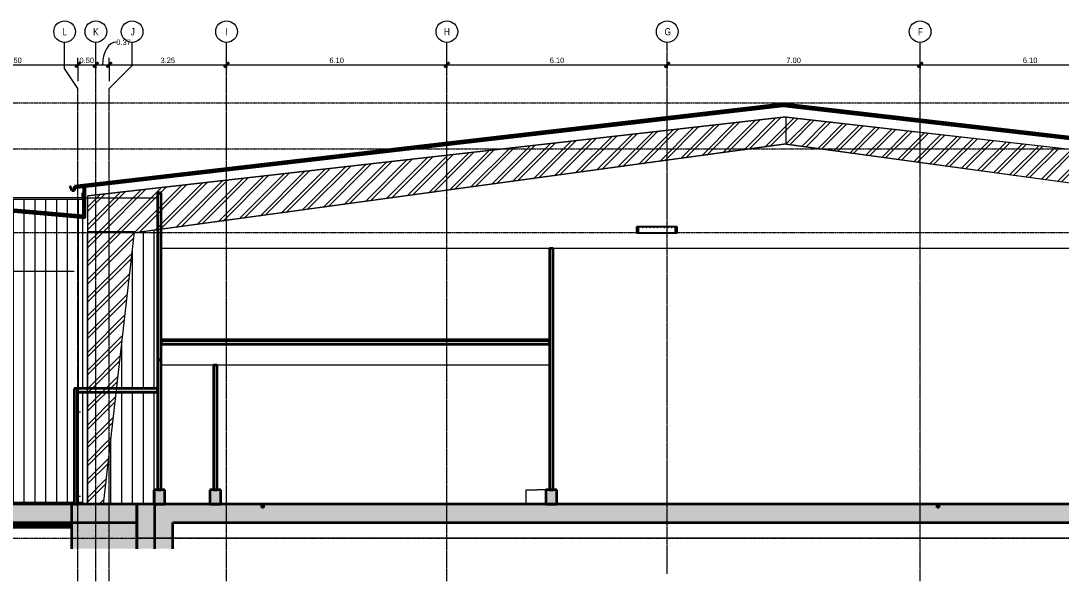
# Model space of a CAD drawing. Header units: centimetres. Extents: x -7221 to 15977, y -285 to 1507.
# Drawn here: x -3849 to -969, y -119 to 1432 of the extents above; entities that cross this region are included whole.
import ezdxf

# ---------------------------------------------------------------- set-up
doc = ezdxf.new("R2010")
doc.units = ezdxf.units.CM
doc.linetypes.add('Centre', pattern=[3.175, 0.635, -0.475, 1.59, -0.475])
doc.linetypes.add('Grid Line', pattern=[2.2225, 1.27, -0.3175, 0.3175, -0.3175])
for name, color, linetype, lineweight in [('A-ANNO-DIMS', 7, 'Continuous', 9), ('A-ANNO-DIMS-100', 7, 'Continuous', 9), ('A-CLNG', 7, 'Continuous', 9), ('A-FLOR', 7, 'Continuous', 9), ('A-FLOR-LEVL', 7, 'Continuous', 9), ('A-FLOR-PATT', 7, 'Continuous', 35), ('A-GENM', 7, 'Continuous', 9), ('A-ROOF', 7, 'Continuous', 9), ('A-ROOF-MCUT', 7, 'Continuous', 35), ('A-ROOF-PATT', 7, 'Continuous', 35), ('A-WALL', 7, 'Continuous', 9), ('A-WALL-PATT', 7, 'Continuous', 35), ('C-BLDG-PADS', 7, 'Continuous', 9), ('C-TOPO', 7, 'Continuous', 9), ('I-WALL', 7, 'Continuous', 9), ('S-BEAM', 7, 'Continuous', 9), ('S-COLS', 7, 'Continuous', 9), ('S-GRID', 7, 'Continuous', 9), ('S-GRID-IDEN', 7, 'Continuous', 9)]:
    doc.layers.add(name, color=color, linetype=linetype, lineweight=lineweight)
doc.styles.add('Century Gothic_1', font='GOTHIC.TTF', dxfattribs={"height": 15})
doc.styles.add('Saira Condensed', font='SairaCondensed-Regular.ttf', dxfattribs={"height": 20})
doc.dimstyles.new('FCA_N_Cotas_E100', dxfattribs={"dimscale": 30.48, "dimtxt": 15.662524, "dimasz": 0.492126, "dimexe": 0.656168, "dimexo": 0.656168, "dimgap": 0.032808, "dimtad": 1, "dimlfac": 0.01, "dimrnd": 0.01, "dimzin": 0, "dimdsep": 46, "dimtxsty": 'Century Gothic_1', "dimblk1": 'OBLIQUE', "dimblk2": 'OBLIQUE', "dimsah": 1, "dimcen": 0.09, "dimdle": 0.656168, "dimadec": 3, "dimazin": 2, "dimtfac": 1, "dimtdec": 4, "dimtix": 1, "dimtmove": 0, "dimatfit": 3, "dimfxl": 1, "dimtvp": 1, "dimtolj": 1, "dimtzin": 0, "dimarcsym": 2})
doc.dimstyles.new('FCA_N_Cotas_E100_1', dxfattribs={"dimscale": 30.48, "dimtxt": 15.662524, "dimasz": 0.492126, "dimexe": 0.656168, "dimexo": 0.656168, "dimgap": 0.032808, "dimtad": 1, "dimlfac": 0.01, "dimrnd": 0.01, "dimzin": 0, "dimdsep": 46, "dimtxsty": 'Century Gothic_1', "dimblk1": 'OBLIQUE', "dimblk2": 'OBLIQUE', "dimsah": 1, "dimcen": 0.09, "dimdle": 0.656168, "dimadec": 3, "dimazin": 2, "dimtfac": 1, "dimtdec": 4, "dimtix": 1, "dimtmove": 1, "dimatfit": 3, "dimfxl": 1, "dimtvp": 1, "dimtolj": 1, "dimtzin": 0, "dimarcsym": 2})
pattern_1 = [(90, (0, 0), (-30, 2e-15), [])]
pattern_2 = [(45, (2408.89, 0), (-25.14472, 25.14472), []), (45, (2408.89, 38.1), (-25.14472, 25.14472), [])]

# ---------------------------------------------------------------- blocks, each defined once
blk = doc.blocks.new('PQ_RVR_ARQ-01_ZZ_ZZ_MO_T_A_rvt-2-Elevación Eje 11')
at = {"layer": 'A-FLOR', "true_color": 0xeaeaea}
blk.add_hatch(color=254, dxfattribs=at).paths.add_polyline_path([(-5462.4, 547), (-4794.3, 547), (-4794.3, 549), (-5869.3, 549), (-5869.3, 547), (-5831, 547)])
at = {"layer": 'A-FLOR-PATT', "lineweight": 9, "true_color": 0xeaeaea}
blk.add_hatch(color=254, dxfattribs=at).paths.add_polyline_path([(-5869.3, 537), (-4794.3, 537), (-4794.3, 547), (-5869.3, 547)])
h = blk.add_hatch(color=254, dxfattribs=at)
h.paths.add_polyline_path([(-5943.1, 404), (-5879.3, 404), (-5879.3, 414), (-5992.5, 414), (-5993.6, 404), (-5943.7, 404)])
h.paths.add_polyline_path([(-6073.1, 404), (-6073.1, 414), (-6100.9, 414), (-6100.9, 404)])
at = {"layer": 'A-ROOF-PATT', "lineweight": 9, "true_color": 0xeaeaea}
for points in [[(-2152.9, 966.1), (-2152.9, 971.2), (-4147.4, 1201.9), (-6109.6, 974.5), (-6109.6, 969.5), (-4147.4, 1196.9), (-2161.7, 967.1)], [(-6815.1, 880.1), (-6447.1, 918.8), (-6079.7, 886.6), (-6079.7, 972.4), (-6084.7, 972.4), (-6084.7, 892.1), (-6447.1, 923.8), (-6815.1, 885.1)]]:
    blk.add_hatch(color=254, dxfattribs=at).paths.add_polyline_path(points)
at = {"layer": 'A-WALL-PATT', "lineweight": 9, "true_color": 0xf2f2f2}
h = blk.add_hatch(dxfattribs=at)
h.set_pattern_fill('FP_4', style=0, pattern_type=2)
h.set_pattern_definition(pattern_1)
h.paths.add_polyline_path([(-6100.9, 99), (-6088.2, 99), (-6088.2, 404), (-6100.9, 404), (-6100.9, 298.5)])
h.paths.add_polyline_path([(-6110.9, 99), (-6110.9, 414), (-6088.2, 414), (-6088.2, 887.4), (-6447.1, 918.8), (-6815.1, 880.1), (-6815.1, 885.1), (-6447.1, 923.8), (-6088.2, 892.4), (-6088.2, 938.3), (-6823.1, 938.3), (-6823.1, 99), (-6199.6, 99)])
h.paths.add_polyline_path([(-6799.2, 114.3), (-6799.2, 117.6), (-6798.7, 117.6), (-6798.7, 114.3)])
h.paths.add_polyline_path([(-6096.8, 114.3), (-6096.8, 117.6), (-6096.3, 117.6), (-6096.3, 114.3)])
h.paths.add_polyline_path([(-6799.1, 348), (-6799.1, 350.3), (-6798.6, 350.3), (-6798.6, 348)])
h.paths.add_polyline_path([(-6096.3, 348), (-6096.8, 348), (-6096.8, 350.3), (-6096.3, 350.3)])
at = {"layer": 'A-WALL-PATT', "lineweight": 9, "true_color": 0xe5e5e5}
h = blk.add_hatch(dxfattribs=at)
h.set_pattern_fill('FP_4', color=254, style=0, pattern_type=2)
h.set_pattern_definition(pattern_1)
h.paths.add_polyline_path([(-5943.1, 94), (-5890.9, 94), (-5890.9, 134), (-5880.9, 134), (-5880.9, 404), (-5993.6, 404), (-6028.9, 94), (-5943.7, 94)])
h.paths.add_polyline_path([(-6087, 94), (-6073.1, 94), (-6073.1, 404), (-6087.7, 404), (-6087.7, 99), (-6087, 99), (-6087, 94.2)])
h.paths.add_polyline_path([(-6087.7, 414), (-6073.1, 414), (-6073.1, 940.8), (-6079.7, 940.8), (-6079.7, 886.6), (-6087.7, 887.3), (-6087.7, 626.1)])
h.paths.add_polyline_path([(-5943.7, 414), (-5880.9, 414), (-5880.9, 853), (-5938.8, 845.1), (-5943.5, 845.1), (-5992.5, 414)])
h.paths.add_polyline_path([(-6084.7, 892.1), (-6084.7, 940.8), (-6087.7, 940.8), (-6087.7, 892.3)])
at = {"layer": 'A-WALL-PATT', "lineweight": 9, "true_color": 0xeaeaea}
for points in [[(-5869.3, 494), (-5869.3, 854.6), (-5879.3, 853.2), (-5879.3, 494)], [(-4794.3, 134), (-4784.3, 134), (-4784.3, 801.5), (-4794.3, 801.5)], [(-5879.3, 134), (-5869.3, 134), (-5869.3, 494), (-5879.3, 494), (-5879.3, 298.5)], [(-5724.7, 134), (-5714.7, 134), (-5714.7, 478.5), (-5724.7, 478.5)], [(-6110.9, 94), (-6100.9, 94), (-6100.9, 414), (-6110.9, 414), (-6110.9, 298.5)], [(-5883.7, 94), (-5859.3, 94), (-5859.3, 134), (-5889.3, 134), (-5889.3, 94), (-5886.9, 94)], [(-5704.7, 94), (-5704.7, 134), (-5734.7, 134), (-5734.7, 94)], [(-4804.3, 94), (-4774.3, 94), (-4774.3, 134), (-4804.3, 134)]]:
    blk.add_hatch(color=254, dxfattribs=at).paths.add_polyline_path(points)
at = {"layer": 'A-WALL-PATT', "lineweight": 9, "true_color": 0xe5e5e5}
h = blk.add_hatch(dxfattribs=at)
h.set_pattern_fill('FP_4', color=254, style=0, pattern_type=2)
h.set_pattern_definition(pattern_1)
h.paths.add_polyline_path([(-5879.3, 134), (-5879.3, 404), (-5880.9, 404), (-5880.9, 134)])
h.paths.add_polyline_path([(-5880.9, 414), (-5879.3, 414), (-5879.3, 801.5), (-5880.9, 801.5), (-5880.9, 494)])
h = blk.add_hatch(dxfattribs=at)
h.set_pattern_fill('FP_5', color=254, style=0, pattern_type=2)
h.set_pattern_definition([(90, (-4794.243, 0), (-0.09872, 6e-18), [])])
h.paths.add_polyline_path([(-4794.3, 801.5), (-4794.4, 801.5), (-4794.4, 800.8)])
h = blk.add_hatch(dxfattribs=at)
h.set_pattern_fill('FP_6', color=254, style=0, pattern_type=2)
h.set_pattern_definition([(90, (-5714.73, 0), (-0.02901, 2e-18), [])])
h.paths.add_polyline_path([(-5714.7, 134), (-5714.7, 134), (-5714.7, 134), (-5714.7, 476.3)])
h = blk.add_hatch(dxfattribs=at)
h.set_pattern_fill('FP_4', color=254, style=0, pattern_type=2)
h.set_pattern_definition(pattern_1)
h.paths.add_polyline_path([(-5890.9, 94), (-5889.3, 94), (-5889.3, 134), (-5890.9, 134)])
at = {"layer": 'A-CLNG', "color": 254, "lineweight": 18, "true_color": 0xe5e5e5}
for p, q in [((-5869.2, 801.5), (-5869.3, 801.5)), ((-4794.3, 801.5), (-5869.3, 801.5)), ((-4794.3, 801.5), (-4794.4, 801.5)), ((-2376.6, 801.5), (-4784.3, 801.5)), ((-6110.9, 737.8), (-6823.1, 737.8)), ((-6110.9, 737.8), (-6823.1, 737.8)), ((-5724.7, 478.5), (-5870.9, 478.5)), ((-5714.7, 478.5), (-5714.7, 478.5)), ((-4794.3, 478.5), (-5714.7, 478.5)), ((-4794.3, 478.5), (-4794.4, 478.5))]:
    blk.add_line(p, q, dxfattribs=at)
at = {"layer": 'A-FLOR', "color": 254, "lineweight": 35, "true_color": 0xcccccc}
for p, q in [((-4794.3, 549), (-5869.3, 549)), ((-5869.3, 549), (-5869.3, 547)), ((-4794.3, 547), (-4794.3, 549)), ((-4794.3, 547), (-5869.3, 547)), ((-5869.3, 547), (-5869.3, 537)), ((-5869.3, 547), (-4794.3, 547)), ((-5869.3, 537), (-4794.3, 537)), ((-4794.3, 537), (-4794.3, 547)), ((-5879.3, 414), (-6100.9, 414)), ((-6100.9, 414), (-6100.9, 404)), ((-6100.9, 404), (-5879.3, 404)), ((-5879.3, 404), (-5879.3, 414)), ((-5590.7, 94), (-5936.9, 94)), ((-5936.9, 94), (-5936.9, 44)), ((-5590.7, 85.1), (-5590.7, 94)), ((-3720.7, 94), (-5586.7, 94)), ((-5586.7, 94), (-5586.7, 85.1)), ((-3720.7, 85.1), (-3720.7, 94)), ((-2573.5, 94), (-3716.7, 94)), ((-3716.7, 94), (-3716.7, 85.1)), ((-5586.7, 85.1), (-5590.7, 85.1)), ((-3716.7, 85.1), (-3720.7, 85.1)), ((-5836.9, 44), (-1310.8, 44))]:
    blk.add_line(p, q, dxfattribs=at)
at = {"layer": 'A-ROOF', "color": 254, "lineweight": 35, "true_color": 0xcccccc}
for p, q in [((-4147.4, 1201.9), (-6109.6, 974.5)), ((-6109.6, 969.5), (-4147.4, 1196.9)), ((-2152.9, 971.2), (-4147.4, 1201.9)), ((-4147.4, 1196.9), (-2152.9, 966.1)), ((-6109.6, 974.5), (-6109.6, 969.5)), ((-6079.7, 972.4), (-6084.7, 972.4)), ((-6084.7, 972.4), (-6084.7, 892.1)), ((-6079.7, 886.6), (-6079.7, 972.4)), ((-6084.7, 892.1), (-6447.1, 923.8)), ((-6447.1, 918.8), (-6079.7, 886.6))]:
    blk.add_line(p, q, dxfattribs=at)
at = {"layer": 'A-ROOF-MCUT', "color": 254, "true_color": 0xcccccc}
for p, q in [((-6120.9, 973.3), (-6122.1, 973.3)), ((-6122.1, 973.3), (-6122.1, 972)), ((-6122.1, 972), (-6120.9, 972)), ((-6121.8, 972.3), (-6121.8, 972.9)), ((-6121.8, 972.9), (-6120.9, 972.9)), ((-6120.6, 972.3), (-6121.8, 972.3)), ((-6120.9, 972.9), (-6120.9, 973.3)), ((-6120.9, 972), (-6117, 962)), ((-6116.8, 962.4), (-6120.6, 972.3)), ((-6117, 962), (-6109.6, 962)), ((-6109.9, 962.4), (-6116.8, 962.4)), ((-6109.6, 974.5), (-6109.9, 974.5)), ((-6109.9, 974.5), (-6109.9, 962.4)), ((-6109.6, 962), (-6109.6, 974.5))]:
    blk.add_line(p, q, dxfattribs=at)
at = {"layer": 'A-WALL', "color": 254, "true_color": 0xcccccc}
for p, q in [((-6088.2, 943.3), (-6088.2, 955.5)), ((-6088.2, 955.5), (-6087.7, 955.5)), ((-6087.7, 955.5), (-6087.7, 892.3)), ((-6087.7, 887.3), (-6087.7, 414)), ((-6087.7, 404), (-6087.7, 99)), ((-5890.9, 94), (-5890.9, 134)), ((-5890.9, 134), (-5889.3, 134)), ((-5859.2, 134), (-5859.3, 134)), ((-5859.2, 94), (-5859.2, 134)), ((-4858.6, 94), (-4858.6, 134)), ((-4858.6, 134), (-4828.6, 134)), ((-4804.4, 134), (-4828.6, 134)), ((-4804.3, 134), (-4804.4, 134)), ((-4804.4, 134), (-4804.4, 94))]:
    blk.add_line(p, q, dxfattribs=at)
at = {"layer": 'A-WALL', "color": 254, "lineweight": 18, "true_color": 0xcccccc}
for p, q in [((-6822.3, 943.3), (-6088.2, 943.3)), ((-6822.3, 938.3), (-6088.2, 938.3)), ((-6088.2, 943.3), (-6088.2, 938.3)), ((-6110.9, 99), (-6822.3, 99)), ((-6117.7, 94), (-6422.5, 94)), ((-6087, 99), (-6100.9, 99)), ((-6087, 94), (-6087, 99)), ((-6087, 99), (-6087, 94))]:
    blk.add_line(p, q, dxfattribs=at)
at = {"layer": 'A-WALL', "color": 254, "lineweight": 35, "true_color": 0xcccccc}
for p, q in [((-5859.3, 134), (-5889.3, 134)), ((-5889.3, 134), (-5889.3, 94)), ((-5859.3, 94), (-5859.3, 134)), ((-5704.7, 134), (-5734.7, 134)), ((-5734.7, 134), (-5734.7, 94)), ((-5704.7, 94), (-5704.7, 134)), ((-4774.3, 134), (-4804.3, 134)), ((-4804.3, 134), (-4804.3, 94)), ((-4774.3, 94), (-4774.3, 134)), ((-5936.9, 94), (-6117.7, 94)), ((-6117.7, 94), (-6117.7, -29.1)), ((-5936.9, -29.1), (-5936.9, 94)), ((-5889.3, 94), (-5859.3, 94)), ((-5734.7, 94), (-5704.7, 94)), ((-4804.3, 94), (-4774.3, 94)), ((-5936.9, 44), (-5936.9, -29.1)), ((-5836.9, -29.1), (-5836.9, 44))]:
    blk.add_line(p, q, dxfattribs=at)
at = {"layer": 'C-BLDG-PADS', "color": 254, "lineweight": 18, "true_color": 0xdadada}
for p, q in [((-1310.8, 0), (-5936.9, 0)), ((-5936.9, 0), (-5936.9, -29.1))]:
    blk.add_line(p, q, dxfattribs=at)
at = {"layer": 'C-TOPO', "color": 254, "lineweight": 70, "true_color": 0xdadada}
blk.add_line((-6117.7, 33.6), (-6285.2, 32.7), dxfattribs=at)
at = {"layer": 'C-TOPO', "color": 254, "true_color": 0xdadada}
blk.add_line((-6285.2, 32.7), (-6117.7, 33.6), dxfattribs=at)
at = {"layer": 'I-WALL', "color": 254, "lineweight": 35, "true_color": 0xcccccc}
for p, q in [((-5869.3, 955.5), (-5879.3, 955.5)), ((-5879.3, 955.5), (-5879.3, 494)), ((-5869.3, 494), (-5869.3, 955.5)), ((-4784.3, 801.5), (-4794.3, 801.5)), ((-4794.3, 801.5), (-4794.3, 134)), ((-4784.3, 134), (-4784.3, 801.5)), ((-5869.3, 494), (-5879.3, 494)), ((-5879.3, 494), (-5879.3, 134)), ((-5879.3, 494), (-5869.3, 494)), ((-5869.3, 134), (-5869.3, 494)), ((-5714.7, 478.5), (-5724.7, 478.5)), ((-5724.7, 478.5), (-5724.7, 134)), ((-5714.7, 134), (-5714.7, 478.5)), ((-6100.9, 414), (-6110.9, 414)), ((-6110.9, 414), (-6110.9, 94)), ((-6100.9, 94), (-6100.9, 414)), ((-5879.3, 134), (-5869.3, 134)), ((-5724.7, 134), (-5714.7, 134)), ((-4794.3, 134), (-4784.3, 134)), ((-6110.9, 94), (-6100.9, 94))]:
    blk.add_line(p, q, dxfattribs=at)
at = {"layer": 'I-WALL', "color": 254, "true_color": 0xcccccc}
for p, q in [((-5869.2, 955.5), (-5869.3, 955.5)), ((-5869.2, 549), (-5869.2, 955.5)), ((-6084.7, 940.8), (-6087.7, 940.8)), ((-5880.9, 940.8), (-6079.7, 940.8)), ((-5880.9, 801.5), (-5880.9, 940.8)), ((-5880.9, 801.5), (-5879.3, 801.5)), ((-4794.3, 801.5), (-4794.4, 801.5)), ((-5869.2, 494), (-5869.2, 537)), ((-5869.2, 494), (-5869.3, 494)), ((-5869.3, 494), (-5869.2, 494)), ((-5869.2, 134), (-5869.2, 494)), ((-5714.7, 478.5), (-5714.7, 478.5)), ((-5890.9, 94), (-5890.9, 134)), ((-5890.9, 134), (-5889.3, 134))]:
    blk.add_line(p, q, dxfattribs=at)
blk = doc.blocks.new('RVR_Tensor angular doble L - d_25 mm-1744895-Elevación Eje 11')
at = {"layer": 'S-BEAM', "lineweight": 35}
for p, q in [((-6096.3, 350.3), (-6096.8, 350.3)), ((-6096.8, 350.3), (-6096.8, 348)), ((-6096.8, 348), (-6096.3, 348)), ((-6096.3, 348), (-6096.3, 350.3))]:
    blk.add_line(p, q, dxfattribs=at)
blk = doc.blocks.new('RVR_Tensor angular doble L - d_25 mm-1744896-Elevación Eje 11')
at = {"layer": 'S-BEAM', "lineweight": 35}
for p, q in [((-6096.3, 117.6), (-6096.8, 117.6)), ((-6096.8, 117.6), (-6096.8, 114.3)), ((-6096.3, 114.3), (-6096.3, 117.6)), ((-6096.8, 114.3), (-6096.3, 114.3))]:
    blk.add_line(p, q, dxfattribs=at)
blk = doc.blocks.new('M_RVR_Grating - 1_12 x 1_00-1792500-Elevación Eje 11')
at = {"layer": 'A-GENM', "lineweight": 25}
for p, q in [((-4441.1, 861.9), (-4553.1, 861.9)), ((-4553.1, 861.9), (-4553.1, 844.9)), ((-4548.1, 861.9), (-4553.1, 861.9)), ((-4553.1, 861.9), (-4553.1, 844.9)), ((-4553.1, 844.9), (-4441.1, 844.9)), ((-4553.1, 844.9), (-4548.1, 844.9)), ((-4548.1, 844.9), (-4548.1, 861.9)), ((-4441.1, 861.9), (-4446.1, 861.9)), ((-4446.1, 861.9), (-4446.1, 844.9)), ((-4446.1, 844.9), (-4441.1, 844.9)), ((-4441.1, 844.9), (-4441.1, 861.9)), ((-4441.1, 844.9), (-4441.1, 861.9))]:
    blk.add_line(p, q, dxfattribs=at)
for centre, start, end in [((-4546.1, 861.4), 0, 180), ((-4546.1, 861.4), 180, 0), ((-4536.1, 861.4), 0, 180), ((-4536.1, 861.4), 180, 0), ((-4526.1, 861.4), 0, 180), ((-4526.1, 861.4), 180, 0), ((-4516.1, 861.4), 0, 180), ((-4516.1, 861.4), 180, 0), ((-4506.1, 861.4), 0, 180), ((-4506.1, 861.4), 180, 0), ((-4496.1, 861.4), 0, 180), ((-4496.1, 861.4), 180, 0), ((-4486.1, 861.4), 0, 180), ((-4486.1, 861.4), 180, 0), ((-4476.1, 861.4), 0, 180), ((-4476.1, 861.4), 180, 0), ((-4466.1, 861.4), 0, 180), ((-4466.1, 861.4), 180, 0), ((-4456.1, 861.4), 0, 180), ((-4456.1, 861.4), 180, 0), ((-4446.1, 861.4), 0, 180), ((-4446.1, 861.4), 180, 0)]:
    blk.add_arc(centre, 0.5, start, end, dxfattribs=at)
blk = doc.blocks.new('M_RVR_Grating - 1_12 x 1_00-V15-Elevación Eje 11')
at = {"layer": 'A-GENM', "lineweight": 25}
for p, q in [((-4548.1, 861.9), (-4553.1, 861.9)), ((-4553.1, 861.9), (-4553.1, 844.9)), ((-4553.1, 844.9), (-4548.1, 844.9)), ((-4548.1, 844.9), (-4548.1, 861.9)), ((-4441.1, 861.9), (-4446.1, 861.9)), ((-4446.1, 861.9), (-4446.1, 844.9)), ((-4446.1, 844.9), (-4441.1, 844.9)), ((-4441.1, 844.9), (-4441.1, 861.9))]:
    blk.add_line(p, q, dxfattribs=at)
for centre, start, end in [((-4546.1, 861.4), 0, 180), ((-4546.1, 861.4), 180, 0), ((-4536.1, 861.4), 0, 180), ((-4536.1, 861.4), 180, 0), ((-4526.1, 861.4), 0, 180), ((-4526.1, 861.4), 180, 0), ((-4516.1, 861.4), 0, 180), ((-4516.1, 861.4), 180, 0), ((-4506.1, 861.4), 0, 180), ((-4506.1, 861.4), 180, 0), ((-4496.1, 861.4), 0, 180), ((-4496.1, 861.4), 180, 0), ((-4486.1, 861.4), 0, 180), ((-4486.1, 861.4), 180, 0), ((-4476.1, 861.4), 0, 180), ((-4476.1, 861.4), 180, 0), ((-4466.1, 861.4), 0, 180), ((-4466.1, 861.4), 180, 0), ((-4456.1, 861.4), 0, 180), ((-4456.1, 861.4), 180, 0), ((-4446.1, 861.4), 0, 180), ((-4446.1, 861.4), 180, 0)]:
    blk.add_arc(centre, 0.5, start, end, dxfattribs=at)
blk = doc.blocks.new('Grid - 3mm-1819951-Elevación Eje 11')
at = {"layer": 'S-GRID-IDEN', "color": 253, "true_color": 0xaaaaaa}
blk.add_circle((-1330.8, 1401.8), 30, dxfattribs=at)
blk = doc.blocks.new('DIMBLOCK7-Elevación Eje 11')
at = {"layer": 'A-ANNO-DIMS-100'}
for p, q in [((-4041.6, 1309.8), (-4041.6, 1329.8)), ((-3691.6, 1309.8), (-3691.6, 1329.8)), ((-4041.6, 1309.8), (-3691.6, 1309.8)), ((-4041.6, 1309.8), (-4041.6, 1300.4)), ((-3691.6, 1309.8), (-3691.6, 1264.8))]:
    blk.add_line(p, q, dxfattribs=at)
at = {"layer": 'A-ANNO-DIMS-100', "lineweight": 35}
for p, q in [((-4041.6, 1309.8), (-4049.1, 1302.3)), ((-4041.6, 1309.8), (-4034.1, 1317.3)), ((-3691.6, 1309.8), (-3699.1, 1302.3)), ((-3691.6, 1309.8), (-3684.1, 1317.3))]:
    blk.add_line(p, q, dxfattribs=at)
at = {"layer": 'A-ANNO-DIMS-100', "color": 0, "insert": (-3886.9, 1330), "char_height": 15, "width": 48.927, "attachment_point": 1, "line_spacing_factor": 0.984502, "style": 'Century Gothic_1'}
blk.add_mtext('3.50', dxfattribs=at)
blk = doc.blocks.new('_Oblique')
at = {"color": 0, "linetype": 'ByBlock', "lineweight": -2}
blk.add_line((-0.5, -0.5), (0.5, 0.5), dxfattribs=at)
blk = doc.blocks.new('DIMBLOCK8-Elevación Eje 11')
at = {"layer": 'A-ANNO-DIMS-100'}
for p, q in [((-3691.6, 1309.8), (-3691.6, 1329.8)), ((-3641.6, 1309.8), (-3641.6, 1329.8)), ((-3691.6, 1309.8), (-3641.6, 1309.8)), ((-3691.6, 1309.8), (-3691.6, 1264.8)), ((-3641.6, 1309.8), (-3641.6, 1300.4))]:
    blk.add_line(p, q, dxfattribs=at)
at = {"layer": 'A-ANNO-DIMS-100', "lineweight": 35}
for p, q in [((-3691.6, 1309.8), (-3699.1, 1302.3)), ((-3691.6, 1309.8), (-3684.1, 1317.3)), ((-3641.6, 1309.8), (-3649.1, 1302.3)), ((-3641.6, 1309.8), (-3634.1, 1317.3))]:
    blk.add_line(p, q, dxfattribs=at)
at = {"layer": 'A-ANNO-DIMS-100', "color": 0, "insert": (-3686.9, 1330), "char_height": 15, "width": 48.927, "attachment_point": 1, "line_spacing_factor": 0.984502, "style": 'Century Gothic_1'}
blk.add_mtext('0.50', dxfattribs=at)
blk = doc.blocks.new('DIMBLOCK9-Elevación Eje 11')
at = {"layer": 'A-ANNO-DIMS-100'}
for p, q in [((-3641.6, 1309.8), (-3641.6, 1329.8)), ((-3604.6, 1309.8), (-3604.6, 1329.8)), ((-3641.6, 1309.8), (-3604.6, 1309.8)), ((-3641.6, 1309.8), (-3641.6, 1300.4)), ((-3604.6, 1309.8), (-3604.6, 1264.8))]:
    blk.add_line(p, q, dxfattribs=at)
at = {"layer": 'A-ANNO-DIMS-100', "lineweight": 35}
for p, q in [((-3641.6, 1309.8), (-3649.1, 1302.3)), ((-3641.6, 1309.8), (-3634.1, 1317.3)), ((-3604.6, 1309.8), (-3612.1, 1302.3)), ((-3604.6, 1309.8), (-3597.1, 1317.3))]:
    blk.add_line(p, q, dxfattribs=at)
at = {"layer": 'A-ANNO-DIMS-100'}
blk.add_ellipse((-3585, 1309.8), major_axis=(0, 63.3), ratio=0.602064, start_param=0, end_param=1.570796, dxfattribs=at)
at = {"layer": 'A-ANNO-DIMS-100', "color": 0, "insert": (-3585, 1380), "char_height": 15, "width": 48.927, "attachment_point": 1, "line_spacing_factor": 0.984502, "style": 'Century Gothic_1'}
blk.add_mtext('0.37', dxfattribs=at)
blk = doc.blocks.new('DIMBLOCK10-Elevación Eje 11')
at = {"layer": 'A-ANNO-DIMS-100'}
for p, q in [((-3604.6, 1309.8), (-3604.6, 1329.8)), ((-3279.6, 1309.8), (-3279.6, 1329.8)), ((-3604.6, 1309.8), (-3279.6, 1309.8)), ((-3604.6, 1309.8), (-3604.6, 1264.8)), ((-3279.6, 1309.8), (-3279.6, 1300.4))]:
    blk.add_line(p, q, dxfattribs=at)
at = {"layer": 'A-ANNO-DIMS-100', "lineweight": 35}
for p, q in [((-3604.6, 1309.8), (-3612.1, 1302.3)), ((-3604.6, 1309.8), (-3597.1, 1317.3)), ((-3279.6, 1309.8), (-3287.1, 1302.3)), ((-3279.6, 1309.8), (-3272.1, 1317.3))]:
    blk.add_line(p, q, dxfattribs=at)
at = {"layer": 'A-ANNO-DIMS-100', "color": 0, "insert": (-3462.5, 1330), "char_height": 15, "width": 48.927, "attachment_point": 1, "line_spacing_factor": 0.984502, "style": 'Century Gothic_1'}
blk.add_mtext('3.25', dxfattribs=at)
blk = doc.blocks.new('DIMBLOCK11-Elevación Eje 11')
at = {"layer": 'A-ANNO-DIMS-100'}
for p, q in [((-3279.6, 1309.8), (-3279.6, 1329.8)), ((-2669.6, 1309.8), (-2669.6, 1329.8)), ((-3279.6, 1309.8), (-2669.6, 1309.8)), ((-3279.6, 1309.8), (-3279.6, 1300.4)), ((-2669.6, 1309.8), (-2669.6, 1300.4))]:
    blk.add_line(p, q, dxfattribs=at)
at = {"layer": 'A-ANNO-DIMS-100', "lineweight": 35}
for p, q in [((-3279.6, 1309.8), (-3287.1, 1302.3)), ((-3279.6, 1309.8), (-3272.1, 1317.3)), ((-2669.6, 1309.8), (-2677.1, 1302.3)), ((-2669.6, 1309.8), (-2662.1, 1317.3))]:
    blk.add_line(p, q, dxfattribs=at)
at = {"layer": 'A-ANNO-DIMS-100', "color": 0, "insert": (-2995, 1330), "char_height": 15, "width": 48.927, "attachment_point": 1, "line_spacing_factor": 0.984502, "style": 'Century Gothic_1'}
blk.add_mtext('6.10', dxfattribs=at)
blk = doc.blocks.new('DIMBLOCK12-Elevación Eje 11')
at = {"layer": 'A-ANNO-DIMS-100'}
for p, q in [((-2669.6, 1309.8), (-2669.6, 1329.8)), ((-2059.4, 1309.8), (-2059.4, 1329.8)), ((-2669.6, 1309.8), (-2059.4, 1309.8)), ((-2669.6, 1309.8), (-2669.6, 1300.4)), ((-2059.4, 1309.8), (-2059.4, 1300.4))]:
    blk.add_line(p, q, dxfattribs=at)
at = {"layer": 'A-ANNO-DIMS-100', "lineweight": 35}
for p, q in [((-2669.6, 1309.8), (-2677.1, 1302.3)), ((-2669.6, 1309.8), (-2662.1, 1317.3)), ((-2059.4, 1309.8), (-2066.9, 1302.3)), ((-2059.4, 1309.8), (-2051.9, 1317.3))]:
    blk.add_line(p, q, dxfattribs=at)
at = {"layer": 'A-ANNO-DIMS-100', "color": 0, "insert": (-2384.9, 1330), "char_height": 15, "width": 48.927, "attachment_point": 1, "line_spacing_factor": 0.984502, "style": 'Century Gothic_1'}
blk.add_mtext('6.10', dxfattribs=at)
blk = doc.blocks.new('DIMBLOCK13-Elevación Eje 11')
at = {"layer": 'A-ANNO-DIMS-100'}
for p, q in [((-2059.4, 1309.8), (-2059.4, 1329.8)), ((-1359.4, 1309.8), (-1359.4, 1329.8)), ((-2059.4, 1309.8), (-1359.4, 1309.8)), ((-2059.4, 1309.8), (-2059.4, 1300.4)), ((-1359.4, 1309.8), (-1359.4, 1300.4))]:
    blk.add_line(p, q, dxfattribs=at)
at = {"layer": 'A-ANNO-DIMS-100', "lineweight": 35}
for p, q in [((-2059.4, 1309.8), (-2066.9, 1302.3)), ((-2059.4, 1309.8), (-2051.9, 1317.3)), ((-1359.4, 1309.8), (-1366.9, 1302.3)), ((-1359.4, 1309.8), (-1351.9, 1317.3))]:
    blk.add_line(p, q, dxfattribs=at)
at = {"layer": 'A-ANNO-DIMS-100', "color": 0, "insert": (-1729.8, 1330), "char_height": 15, "width": 48.927, "attachment_point": 1, "line_spacing_factor": 0.984502, "style": 'Century Gothic_1'}
blk.add_mtext('7.00', dxfattribs=at)
blk = doc.blocks.new('DIMBLOCK14-Elevación Eje 11')
at = {"layer": 'A-ANNO-DIMS-100'}
for p, q in [((-1359.4, 1309.8), (-1359.4, 1329.8)), ((-749.8, 1309.8), (-749.8, 1329.8)), ((-1359.4, 1309.8), (-749.8, 1309.8)), ((-1359.4, 1309.8), (-1359.4, 1300.4)), ((-749.8, 1309.8), (-749.8, 1300.4))]:
    blk.add_line(p, q, dxfattribs=at)
at = {"layer": 'A-ANNO-DIMS-100', "lineweight": 35}
for p, q in [((-1359.4, 1309.8), (-1366.9, 1302.3)), ((-1359.4, 1309.8), (-1351.9, 1317.3)), ((-749.8, 1309.8), (-757.3, 1302.3)), ((-749.8, 1309.8), (-742.3, 1317.3))]:
    blk.add_line(p, q, dxfattribs=at)
at = {"layer": 'A-ANNO-DIMS-100', "color": 0, "insert": (-1075, 1330), "char_height": 15, "width": 48.927, "attachment_point": 1, "line_spacing_factor": 0.984502, "style": 'Century Gothic_1'}
blk.add_mtext('6.10', dxfattribs=at)

msp = doc.modelspace()

# ---------------------------------------------------------------- hatches: boundary and pattern name
at = {"layer": 'A-FLOR-PATT', "lineweight": 9, "true_color": 0x9a9a9a}
msp.add_hatch(color=253, dxfattribs=at).paths.add_polyline_path([(1001.134, 44), (1100.523, 44), (1100.523, 94), (-4406.191, 94), (-4406.191, 44), (632.528, 44)])
at = {"layer": 'A-WALL-PATT', "lineweight": 9, "true_color": 0x9a9a9a}
for points in [[(-3534.245, -29.119), (-3478.028, -29.119), (-3478.028, 94), (-3708.795, 94), (-3708.795, -29.119), (-3534.827, -29.119)], [(-3528.028, -29.119), (-3428.028, -29.119), (-3428.028, 44), (-3528.028, 44)]]:
    msp.add_hatch(color=253, dxfattribs=at).paths.add_polyline_path(points)
at = {"layer": 'S-BEAM', "true_color": 0xc0c0c0}
h = msp.add_hatch(dxfattribs=at)
h.set_pattern_fill('FP_7', color=9, style=0, pattern_type=2)
h.set_pattern_definition(pattern_2)
h.paths.add_polyline_path([(-3664.169, 946.779), (-1730.485, 1165.531), (-1730.485, 1166.116), (-3664.169, 947.365)])
h = msp.add_hatch(dxfattribs=at)
h.set_pattern_fill('FP_7', color=9, style=0, pattern_type=2)
h.set_pattern_definition(pattern_2)
h.paths.add_polyline_path([(-3534.241, 845.103), (-1730.485, 1090.988), (-1730.485, 1165.531), (-3664.169, 946.779), (-3664.169, 848.026), (-3663.663, 848.026), (-3663.663, 845.103), (-3535.159, 845.103), (-3534.827, 848.026), (-3534.245, 848.026), (-3534.577, 845.103), (-3534.245, 845.103)])
h = msp.add_hatch(dxfattribs=at)
h.set_pattern_fill('FP_2', color=9, style=0, pattern_type=2)
h.set_pattern_definition(pattern_2)
h.paths.add_polyline_path([(247.064, 941.346), (247.143, 941.923), (-1730.485, 1166.116), (-1730.485, 1165.53), (-104.684, 981.222)])
h = msp.add_hatch(dxfattribs=at)
h.set_pattern_fill('FP_2', color=9, style=0, pattern_type=2)
h.set_pattern_definition(pattern_2)
h.paths.add_polyline_path([(233.945, 845.103), (247.064, 941.346), (-1730.485, 1165.53), (-1730.485, 1090.988), (73.271, 845.103)])
h = msp.add_hatch(dxfattribs=at)
h.set_pattern_fill('FP_7', color=9, style=0, pattern_type=2)
h.set_pattern_definition(pattern_2)
h.paths.add_polyline_path([(-3529.931, 845.103), (-1730.485, 1090.4), (-1730.485, 1090.988), (-3534.241, 845.103)])
h = msp.add_hatch(dxfattribs=at)
h.set_pattern_fill('FP_2', color=9, style=0, pattern_type=2)
h.set_pattern_definition(pattern_2)
h.paths.add_polyline_path([(73.271, 845.103), (-1730.485, 1090.988), (-1730.485, 1090.4), (68.961, 845.103)])
at = {"layer": 'S-COLS', "true_color": 0xc0c0c0}
h = msp.add_hatch(dxfattribs=at)
h.set_pattern_fill('FP_2', color=9, style=0, pattern_type=2)
h.set_pattern_definition(pattern_2)
h.paths.add_polyline_path([(-3663.663, 94), (-3663.663, 848.026), (-3664.245, 848.026), (-3664.245, 94)])
h = msp.add_hatch(dxfattribs=at)
h.set_pattern_fill('FP_2', color=9, style=0, pattern_type=2)
h.set_pattern_definition(pattern_2)
h.paths.add_polyline_path([(-3620.567, 94), (-3534.827, 848.026), (-3663.663, 848.026), (-3663.663, 94)])
h = msp.add_hatch(dxfattribs=at)
h.set_pattern_fill('FP_2', color=9, style=0, pattern_type=2)
h.set_pattern_definition(pattern_2)
h.paths.add_polyline_path([(-3620.567, 94), (-3619.985, 94), (-3534.245, 848.026), (-3534.827, 848.026), (-3597.314, 298.492)])

# ---------------------------------------------------------------- linework, layer by layer
at = {"layer": 'A-FLOR', "lineweight": 35}
for p, q in [((-3708.795, 94), (-4375.078, 94)), ((178.434, 94), (-3478.028, 94)), ((-4406.191, 44), (-3528.028, 44)), ((-3428.028, 44), (1100.523, 44))]:
    msp.add_line(p, q, dxfattribs=at)
at = {"layer": 'A-FLOR-LEVL', "color": 253, "linetype": 'Centre', "true_color": 0xaaaaaa}
for p, q in [((-4783.912, 1204.505), (1625.714, 1204.505)), ((-4783.912, 1077.508), (1625.714, 1077.508)), ((1625.714, 845.103), (-4783.912, 845.103)), ((-4783.912, 94), (1625.714, 94)), ((-4783.912, 0), (1625.714, 0))]:
    msp.add_line(p, q, dxfattribs=at)
at = {"layer": 'A-WALL', "lineweight": 35}
for p, q in [((-3664.245, 94), (-3708.795, 94)), ((-3708.795, 94), (-3708.795, -29.119)), ((-3478.028, 94), (-3619.985, 94)), ((-3478.028, -29.119), (-3478.028, 94)), ((-3528.028, 44), (-3528.028, -29.119)), ((-3428.028, -29.119), (-3428.028, 44))]:
    msp.add_line(p, q, dxfattribs=at)
at = {"layer": 'S-BEAM'}
for p, q in [((-1730.485, 1166.116), (-3664.169, 947.365)), ((-1730.485, 1165.531), (-3664.169, 946.779)), ((-1730.485, 1165.531), (-1730.485, 1166.116)), ((-1730.485, 1165.53), (-1730.485, 1166.116)), ((-1730.485, 1166.116), (247.143, 941.923)), ((-1730.485, 1090.988), (-1730.485, 1165.53)), ((-1730.485, 1090.988), (-1730.485, 1165.53)), ((-1730.485, 1165.53), (247.064, 941.346)), ((-1730.485, 1090.988), (-3534.241, 845.103)), ((-1730.485, 1090.4), (-3529.931, 845.103)), ((-1730.485, 1090.4), (-1730.485, 1090.988)), ((-1730.485, 1090.4), (-1730.485, 1090.988)), ((-1730.485, 1090.988), (73.271, 845.103)), ((-1730.485, 1090.4), (68.961, 845.103)), ((-3664.169, 946.779), (-3664.169, 947.365)), ((-3664.169, 848.026), (-3664.169, 946.779)), ((-3535.159, 845.103), (-3663.663, 845.103)), ((-3534.241, 845.103), (-3534.577, 845.103)), ((-3529.931, 845.103), (-3534.241, 845.103))]:
    msp.add_line(p, q, dxfattribs=at)
at = {"layer": 'S-COLS'}
for p, q in [((-3663.663, 848.026), (-3664.245, 848.026)), ((-3664.245, 94), (-3664.245, 848.026)), ((-3663.663, 94), (-3663.663, 848.026)), ((-3534.827, 848.026), (-3663.663, 848.026)), ((-3620.567, 94), (-3534.827, 848.026)), ((-3619.985, 94), (-3534.245, 848.026)), ((-3534.245, 848.026), (-3534.827, 848.026)), ((-3663.663, 94), (-3664.245, 94)), ((-3620.567, 94), (-3663.663, 94)), ((-3619.985, 94), (-3620.567, 94))]:
    msp.add_line(p, q, dxfattribs=at)
at = {"layer": 'S-GRID', "color": 253, "true_color": 0xaaaaaa}
for p, q in [((-3727.988, 1299.984), (-3727.988, 1371.812)), ((-3541.149, 1308.312), (-3541.149, 1371.812)), ((-3691.555, 1244.812), (-3727.988, 1299.984)), ((-3604.649, 1244.812), (-3541.149, 1308.312))]:
    msp.add_line(p, q, dxfattribs=at)
at = {"layer": 'S-GRID', "color": 253, "linetype": 'Grid Line', "true_color": 0xaaaaaa}
for p, q in [((-3641.555, -118.817), (-3641.555, 1371.812)), ((-3279.649, -118.817), (-3279.649, 1371.812)), ((-2669.649, -118.817), (-2669.649, 1371.812)), ((-2059.369, -98.157), (-2059.369, 1371.812)), ((-1359.369, -118.817), (-1359.369, 1371.812)), ((-3691.555, -118.817), (-3691.555, 1244.812)), ((-3604.649, -118.817), (-3604.649, 1244.812))]:
    msp.add_line(p, q, dxfattribs=at)

# ---------------------------------------------------------------- block references
at = {"lineweight": 5}
msp.add_blockref('PQ_RVR_ARQ-01_ZZ_ZZ_MO_T_A_rvt-2-Elevación Eje 11', (2408.89, 0), dxfattribs=at)
at = {"layer": 'A-GENM', "color": 8, "true_color": 0x808080}
for name in ['M_RVR_Grating - 1_12 x 1_00-1792500-Elevación Eje 11', 'M_RVR_Grating - 1_12 x 1_00-V15-Elevación Eje 11']:
    msp.add_blockref(name, (2408.89, 0), dxfattribs=at)
at = {"layer": 'S-BEAM'}
for name in ['RVR_Tensor angular doble L - d_25 mm-1744895-Elevación Eje 11', 'RVR_Tensor angular doble L - d_25 mm-1744896-Elevación Eje 11']:
    msp.add_blockref(name, (2408.89, 0), dxfattribs=at)
at = {"layer": 'S-GRID-IDEN', "color": 253, "true_color": 0xaaaaaa}
for p in [(-2397.215, 0), (-2310.781, 0), (-2210.376, 0), (-1948.876, 0), (-1338.876, 0), (-728.595, 0), (-28.595, 0)]:
    msp.add_blockref('Grid - 3mm-1819951-Elevación Eje 11', p, dxfattribs=at)

# ---------------------------------------------------------------- texts
at = {"layer": 'S-GRID-IDEN', "color": 253, "true_color": 0xaaaaaa, "char_height": 20, "attachment_point": 1, "style": 'Saira Condensed'}
for s, insert, width in [('L', (-3733.912, 1411.491), 13.62869), ('K', (-3649.128, 1411.491), 17.63712), ('J', (-3545.123, 1411.491), 8.81856), ('I', (-3283.273, 1411.491), 8.01687), ('H', (-2677.873, 1411.491), 19.2405), ('G', (-2066.942, 1411.491), 17.63712), ('F', (-1365.642, 1411.491), 14.43037)]:
    msp.add_mtext(s, dxfattribs=dict(at, insert=insert, width=width))

# ---------------------------------------------------------------- dimensions: what is measured, and where the dimension line sits
at = {"layer": 'A-ANNO-DIMS'}
dim = msp.add_linear_dim(base=(-3604.649, 1309.821), p1=(-3641.555, 1320.428), p2=(-3604.649, 1244.812), dimstyle='FCA_N_Cotas_E100_1', override={"dimpost": '<>', "dimfxl": 84.141196}, dxfattribs=at)
dim.commit()
dim.dimension.update_dxf_attribs({"geometry": 'DIMBLOCK9-Elevación Eje 11', "text_midpoint": (-3560.557, 1369.993), "dimtype": 160})
for base, p1, p2, override, picture, middle in [((-3691.555, 1309.821), (-4041.555, 1320.428), (-3691.555, 1244.812), {"dimpost": '<>', "dimfxl": 358.075013}, 'DIMBLOCK7-Elevación Eje 11', (-3866.555, 1318.698)), ((-3641.555, 1309.821), (-3691.555, 1244.812), (-3641.555, 1320.428), {"dimpost": '<>', "dimfxl": 90.651614}, 'DIMBLOCK8-Elevación Eje 11', (-3666.555, 1318.698)), ((-3279.649, 1309.821), (-3604.649, 1244.812), (-3279.649, 1320.428), {"dimpost": '<>', "dimfxl": 333.680558}, 'DIMBLOCK10-Elevación Eje 11', (-3442.149, 1318.698)), ((-2669.649, 1309.821), (-3279.649, 1320.428), (-2669.649, 1320.428), {"dimpost": '<>', "dimfxl": 610}, 'DIMBLOCK11-Elevación Eje 11', (-2974.649, 1318.698)), ((-2059.369, 1309.821), (-2669.649, 1320.428), (-2059.369, 1320.428), {"dimpost": '<>', "dimfxl": 610.280405}, 'DIMBLOCK12-Elevación Eje 11', (-2364.509, 1318.698)), ((-1359.369, 1309.821), (-2059.369, 1320.428), (-1359.369, 1320.428), {"dimpost": '<>', "dimfxl": 700}, 'DIMBLOCK13-Elevación Eje 11', (-1709.369, 1318.698)), ((-749.772, 1309.821), (-1359.369, 1320.428), (-749.772, 1320.428), {"dimpost": '<>', "dimfxl": 609.596326}, 'DIMBLOCK14-Elevación Eje 11', (-1054.57, 1318.698))]:
    dim = msp.add_linear_dim(base=base, p1=p1, p2=p2, dimstyle='FCA_N_Cotas_E100', override=override, dxfattribs=at)
    dim.commit()
    dim.dimension.update_dxf_attribs({"geometry": picture, "text_midpoint": middle})

doc.saveas('drawing.dxf')
